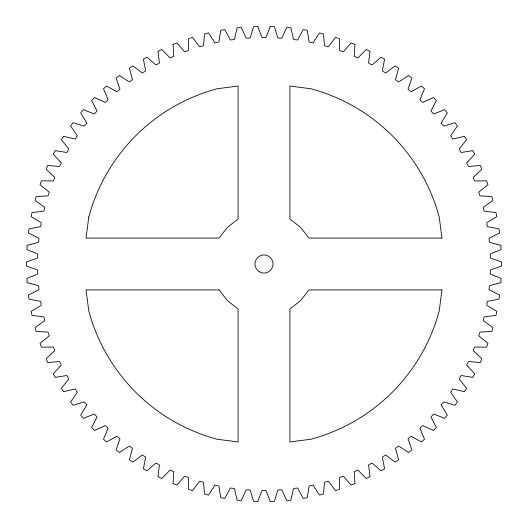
<?xml version="1.0" encoding="UTF-8"?>
<svg xmlns="http://www.w3.org/2000/svg" width="528" height="528" viewBox="0 0 528 528"><rect width="100%" height="100%" fill="white"/><g stroke="black" fill="none" stroke-linecap="round" stroke-linejoin="round"><path stroke-width="0.79" d="M173.072 44.477L173.659 55.447A0.812 0.812 0 0 1 173.243 56.516L170.537 57.724A0.812 0.812 0 0 1 169.462 57.314L161.707 49.54L157.978 51.355L159.331 62.258A0.812 0.812 0 0 1 158.994 63.353L156.374 64.746A0.812 0.812 0 0 1 155.278 64.416L146.995 57.196L143.405 59.268L145.517 70.052A0.812 0.812 0 0 1 145.253 71.168L142.738 72.739A0.812 0.812 0 0 1 141.616 72.481L132.858 65.861L129.413 68.178L132.277 78.791A0.812 0.812 0 0 1 132.092 79.919L129.69 81.662A0.812 0.812 0 0 1 128.555 81.49L119.354 75.491L116.081 78.045L119.678 88.427A0.812 0.812 0 0 1 119.572 89.569L117.302 91.476A0.812 0.812 0 0 1 116.153 91.377L106.557 86.038L103.475 88.816L107.778 98.921A0.812 0.812 0 0 1 107.758 100.069L105.62 102.128A0.812 0.812 0 0 1 104.478 102.115L94.525 97.456L91.641 100.439L96.644 110.22A0.812 0.812 0 0 1 96.703 111.368L94.717 113.573A0.812 0.812 0 0 1 93.568 113.639L83.325 109.685L80.652 112.867L86.328 122.272A0.812 0.812 0 0 1 86.46 123.407L84.638 125.75A0.812 0.812 0 0 1 83.497 125.888L72.996 122.661L70.561 126.02L76.87 135.01A0.812 0.812 0 0 1 77.088 136.138L75.431 138.593A0.812 0.812 0 0 1 74.303 138.818L63.604 136.33L61.406 139.854L68.33 148.375A0.812 0.812 0 0 1 68.627 149.483L67.142 152.057A0.812 0.812 0 0 1 66.033 152.354L55.183 150.619L53.236 154.288L60.74 162.307A0.812 0.812 0 0 1 61.109 163.396L59.809 166.063A0.812 0.812 0 0 1 58.727 166.439L47.784 165.462L46.094 169.257L54.14 176.735A0.812 0.812 0 0 1 54.589 177.791L53.473 180.543A0.812 0.812 0 0 1 52.424 180.992L41.441 180.787L40.022 184.688L48.569 191.585A0.812 0.812 0 0 1 49.084 192.608L48.167 195.433A0.812 0.812 0 0 1 47.144 195.954L36.175 196.515L35.033 200.501L44.042 206.791A0.812 0.812 0 0 1 44.629 207.775L43.91 210.652A0.812 0.812 0 0 1 42.926 211.246L32.023 212.573L31.159 216.632L40.583 222.275A0.812 0.812 0 0 1 41.243 223.212L40.722 226.136A0.812 0.812 0 0 1 39.785 226.796L29 228.875L28.426 232.987L38.221 237.963A0.812 0.812 0 0 1 38.94 238.854L38.63 241.804A0.812 0.812 0 0 1 37.739 242.53L27.126 245.355L26.836 249.493L36.953 253.77A0.812 0.812 0 0 1 37.732 254.615L37.627 257.578A0.812 0.812 0 0 1 36.788 258.364L26.4 261.928L26.4 266.072L36.788 269.636A0.812 0.812 0 0 1 37.627 270.422L37.732 273.385A0.812 0.812 0 0 1 36.953 274.23L26.836 278.507L27.126 282.645L37.739 285.47A0.812 0.812 0 0 1 38.63 286.196L38.94 289.146A0.812 0.812 0 0 1 38.221 290.037L28.426 295.013L29 299.125L39.785 301.204A0.812 0.812 0 0 1 40.722 301.864L41.243 304.788A0.812 0.812 0 0 1 40.583 305.725L31.159 311.368L32.023 315.427L42.926 316.754A0.812 0.812 0 0 1 43.91 317.348L44.629 320.225A0.812 0.812 0 0 1 44.042 321.209L35.033 327.499L36.175 331.485L47.144 332.046A0.812 0.812 0 0 1 48.167 332.567L49.084 335.392A0.812 0.812 0 0 1 48.569 336.415L40.022 343.312L41.441 347.213L52.424 347.008A0.812 0.812 0 0 1 53.473 347.457L54.589 350.209A0.812 0.812 0 0 1 54.14 351.265L46.094 358.743L47.784 362.538L58.727 361.561A0.812 0.812 0 0 1 59.809 361.937L61.109 364.604A0.812 0.812 0 0 1 60.74 365.693L53.236 373.712L55.183 377.381L66.033 375.646A0.812 0.812 0 0 1 67.142 375.943L68.627 378.517A0.812 0.812 0 0 1 68.33 379.625L61.406 388.146L63.604 391.67L74.303 389.182A0.812 0.812 0 0 1 75.431 389.407L77.088 391.862A0.812 0.812 0 0 1 76.87 392.99L70.561 401.98L72.996 405.339L83.497 402.112A0.812 0.812 0 0 1 84.638 402.25L86.46 404.593A0.812 0.812 0 0 1 86.328 405.728L80.652 415.133L83.325 418.315L93.568 414.361A0.812 0.812 0 0 1 94.717 414.427L96.703 416.632A0.812 0.812 0 0 1 96.644 417.78L91.641 427.561L94.525 430.544L104.478 425.885A0.812 0.812 0 0 1 105.62 425.872L107.758 427.931A0.812 0.812 0 0 1 107.778 429.079L103.475 439.184L106.557 441.962L116.153 436.623A0.812 0.812 0 0 1 117.302 436.524L119.572 438.431A0.812 0.812 0 0 1 119.678 439.573L116.081 449.955L119.354 452.509L128.555 446.51A0.812 0.812 0 0 1 129.69 446.338L132.092 448.081A0.812 0.812 0 0 1 132.277 449.209L129.413 459.822L132.858 462.139L141.616 455.519A0.812 0.812 0 0 1 142.738 455.261L145.253 456.832A0.812 0.812 0 0 1 145.517 457.948L143.405 468.732L146.995 470.804L155.278 463.584A0.812 0.812 0 0 1 156.374 463.254L158.994 464.647A0.812 0.812 0 0 1 159.331 465.742L157.978 476.645L161.707 478.46L169.462 470.686A0.812 0.812 0 0 1 170.537 470.276L173.243 471.484A0.812 0.812 0 0 1 173.659 472.553L173.072 483.523L176.92 485.074L184.114 476.777A0.812 0.812 0 0 1 185.15 476.296L187.942 477.305A0.812 0.812 0 0 1 188.43 478.348L188.602 489.331L192.548 490.611L199.148 481.826A0.812 0.812 0 0 1 200.152 481.279L203.003 482.097A0.812 0.812 0 0 1 203.564 483.094L204.508 494.043L208.534 495.046L214.5 485.826A0.812 0.812 0 0 1 215.464 485.199L218.368 485.819A0.812 0.812 0 0 1 218.995 486.776L220.697 497.627L224.783 498.353L230.096 488.737A0.812 0.812 0 0 1 231.013 488.05L233.95 488.459A0.812 0.812 0 0 1 234.643 489.377L237.098 500.082L241.23 500.518L245.857 490.552A0.812 0.812 0 0 1 246.721 489.806L249.685 490.01A0.812 0.812 0 0 1 250.437 490.875L253.631 501.382L257.783 501.527L261.703 491.264A0.812 0.812 0 0 1 262.515 490.459L265.485 490.459A0.812 0.812 0 0 1 266.297 491.264L270.217 501.527L274.369 501.382L277.563 490.875A0.812 0.812 0 0 1 278.315 490.01L281.279 489.806A0.812 0.812 0 0 1 282.143 490.552L286.77 500.518L290.902 500.082L293.357 489.377A0.812 0.812 0 0 1 294.05 488.459L296.987 488.05A0.812 0.812 0 0 1 297.904 488.737L303.217 498.353L307.303 497.627L309.005 486.776A0.812 0.812 0 0 1 309.632 485.819L312.536 485.199A0.812 0.812 0 0 1 313.5 485.826L319.466 495.046L323.492 494.043L324.436 483.094A0.812 0.812 0 0 1 324.997 482.097L327.848 481.279A0.812 0.812 0 0 1 328.852 481.826L335.452 490.611L339.398 489.331L339.57 478.348A0.812 0.812 0 0 1 340.058 477.305L342.85 476.296A0.812 0.812 0 0 1 343.886 476.777L351.08 485.074L354.928 483.523L354.341 472.553A0.812 0.812 0 0 1 354.757 471.484L357.463 470.276A0.812 0.812 0 0 1 358.538 470.686L366.293 478.46L370.022 476.645L368.669 465.742A0.812 0.812 0 0 1 369.006 464.647L371.626 463.254A0.812 0.812 0 0 1 372.722 463.584L381.005 470.804L384.595 468.732L382.483 457.948A0.812 0.812 0 0 1 382.747 456.832L385.262 455.261A0.812 0.812 0 0 1 386.384 455.519L395.142 462.139L398.587 459.822L395.723 449.209A0.812 0.812 0 0 1 395.908 448.081L398.31 446.338A0.812 0.812 0 0 1 399.445 446.51L408.646 452.509L411.919 449.955L408.322 439.573A0.812 0.812 0 0 1 408.428 438.431L410.698 436.524A0.812 0.812 0 0 1 411.847 436.623L421.443 441.962L424.525 439.184L420.222 429.079A0.812 0.812 0 0 1 420.242 427.931L422.38 425.872A0.812 0.812 0 0 1 423.522 425.885L433.475 430.544L436.359 427.561L431.356 417.78A0.812 0.812 0 0 1 431.297 416.632L433.283 414.427A0.812 0.812 0 0 1 434.432 414.361L444.675 418.315L447.348 415.133L441.672 405.728A0.812 0.812 0 0 1 441.54 404.593L443.362 402.25A0.812 0.812 0 0 1 444.503 402.112L455.004 405.339L457.439 401.98L451.13 392.99A0.812 0.812 0 0 1 450.912 391.862L452.569 389.407A0.812 0.812 0 0 1 453.697 389.182L464.396 391.67L466.594 388.146L459.67 379.625A0.812 0.812 0 0 1 459.373 378.517L460.858 375.943A0.812 0.812 0 0 1 461.967 375.646L472.817 377.381L474.764 373.712L467.26 365.693A0.812 0.812 0 0 1 466.891 364.604L468.191 361.937A0.812 0.812 0 0 1 469.273 361.561L480.216 362.538L481.906 358.743L473.86 351.265A0.812 0.812 0 0 1 473.411 350.209L474.527 347.457A0.812 0.812 0 0 1 475.576 347.008L486.559 347.213L487.978 343.312L479.431 336.415A0.812 0.812 0 0 1 478.916 335.392L479.833 332.567A0.812 0.812 0 0 1 480.856 332.046L491.825 331.485L492.967 327.499L483.958 321.209A0.812 0.812 0 0 1 483.371 320.225L484.09 317.348A0.812 0.812 0 0 1 485.074 316.754L495.977 315.427L496.841 311.368L487.417 305.725A0.812 0.812 0 0 1 486.757 304.788L487.278 301.864A0.812 0.812 0 0 1 488.215 301.204L499 299.125L499.574 295.013L489.779 290.037A0.812 0.812 0 0 1 489.06 289.146L489.37 286.196A0.812 0.812 0 0 1 490.261 285.47L500.874 282.645L501.164 278.507L491.047 274.23A0.812 0.812 0 0 1 490.268 273.385L490.373 270.422A0.812 0.812 0 0 1 491.212 269.636L501.6 266.072L501.6 261.928L491.212 258.364A0.812 0.812 0 0 1 490.373 257.578L490.268 254.615A0.812 0.812 0 0 1 491.047 253.77L501.164 249.493L500.874 245.355L490.261 242.53A0.812 0.812 0 0 1 489.37 241.804L489.06 238.854A0.812 0.812 0 0 1 489.779 237.963L499.574 232.987L499 228.875L488.215 226.796A0.812 0.812 0 0 1 487.278 226.136L486.757 223.212A0.812 0.812 0 0 1 487.417 222.275L496.841 216.632L495.977 212.573L485.074 211.246A0.812 0.812 0 0 1 484.09 210.652L483.371 207.775A0.812 0.812 0 0 1 483.958 206.791L492.967 200.501L491.825 196.515L480.856 195.954A0.812 0.812 0 0 1 479.833 195.433L478.916 192.608A0.812 0.812 0 0 1 479.431 191.585L487.978 184.688L486.559 180.787L475.576 180.992A0.812 0.812 0 0 1 474.527 180.543L473.411 177.791A0.812 0.812 0 0 1 473.86 176.735L481.906 169.257L480.216 165.462L469.273 166.439A0.812 0.812 0 0 1 468.191 166.063L466.891 163.396A0.812 0.812 0 0 1 467.26 162.307L474.764 154.288L472.817 150.619L461.967 152.354A0.812 0.812 0 0 1 460.858 152.057L459.373 149.483A0.812 0.812 0 0 1 459.67 148.375L466.594 139.854L464.396 136.33L453.697 138.818A0.812 0.812 0 0 1 452.569 138.593L450.912 136.138A0.812 0.812 0 0 1 451.13 135.01L457.439 126.02L455.004 122.661L444.503 125.888A0.812 0.812 0 0 1 443.362 125.75L441.54 123.407A0.812 0.812 0 0 1 441.672 122.272L447.348 112.867L444.675 109.685L434.432 113.639A0.812 0.812 0 0 1 433.283 113.573L431.297 111.368A0.812 0.812 0 0 1 431.356 110.22L436.359 100.439L433.475 97.456L423.522 102.115A0.812 0.812 0 0 1 422.38 102.128L420.242 100.069A0.812 0.812 0 0 1 420.222 98.921L424.525 88.816L421.443 86.038L411.847 91.377A0.812 0.812 0 0 1 410.698 91.476L408.428 89.569A0.812 0.812 0 0 1 408.322 88.427L411.919 78.045L408.646 75.491L399.445 81.49A0.812 0.812 0 0 1 398.31 81.662L395.908 79.919A0.812 0.812 0 0 1 395.723 78.791L398.587 68.178L395.142 65.861L386.384 72.481A0.812 0.812 0 0 1 385.262 72.739L382.747 71.168A0.812 0.812 0 0 1 382.483 70.052L384.595 59.268L381.005 57.196L372.722 64.416A0.812 0.812 0 0 1 371.626 64.746L369.006 63.353A0.812 0.812 0 0 1 368.669 62.258L370.022 51.355L366.293 49.54L358.538 57.314A0.812 0.812 0 0 1 357.463 57.724L354.757 56.516A0.812 0.812 0 0 1 354.341 55.447L354.928 44.477L351.08 42.926L343.886 51.223A0.812 0.812 0 0 1 342.85 51.704L340.058 50.695A0.812 0.812 0 0 1 339.57 49.652L339.398 38.669L335.452 37.389L328.852 46.174A0.812 0.812 0 0 1 327.848 46.721L324.997 45.903A0.812 0.812 0 0 1 324.436 44.906L323.492 33.957L319.466 32.954L313.5 42.174A0.812 0.812 0 0 1 312.536 42.801L309.632 42.181A0.812 0.812 0 0 1 309.005 41.224L307.303 30.373L303.217 29.647L297.904 39.263A0.812 0.812 0 0 1 296.987 39.95L294.05 39.541A0.812 0.812 0 0 1 293.357 38.623L290.902 27.918L286.77 27.482L282.143 37.448A0.812 0.812 0 0 1 281.279 38.194L278.315 37.99A0.812 0.812 0 0 1 277.563 37.125L274.369 26.618L270.217 26.473L266.297 36.736A0.812 0.812 0 0 1 265.485 37.541L262.515 37.541A0.812 0.812 0 0 1 261.703 36.736L257.783 26.473L253.631 26.618L250.437 37.125A0.812 0.812 0 0 1 249.685 37.99L246.721 38.194A0.812 0.812 0 0 1 245.857 37.448L241.23 27.482L237.098 27.918L234.643 38.623A0.812 0.812 0 0 1 233.95 39.541L231.013 39.95A0.812 0.812 0 0 1 230.096 39.263L224.783 29.647L220.697 30.373L218.995 41.224A0.812 0.812 0 0 1 218.368 42.181L215.464 42.801A0.812 0.812 0 0 1 214.5 42.174L208.534 32.954L204.508 33.957L203.564 44.906A0.812 0.812 0 0 1 203.003 45.903L200.152 46.721A0.812 0.812 0 0 1 199.148 46.174L192.548 37.389L188.602 38.669L188.43 49.652A0.812 0.812 0 0 1 187.942 50.695L185.15 51.704A0.812 0.812 0 0 1 184.114 51.223L176.92 42.926L173.072 44.477M88.79 217.054L86.018 238.088L219.113 238.088L227.35 227.35L238.088 219.113L238.088 86.018L217.054 88.79A181.394 181.394 0 0 0 88.79 217.054M441.982 289.912L439.21 310.946A181.394 181.394 0 0 1 310.946 439.21L289.912 441.982L289.912 308.887L300.65 300.65L308.887 289.912L441.982 289.912M441.982 238.088L308.887 238.088L300.65 227.35L289.912 219.113L289.912 86.018L310.946 88.79A181.394 181.394 0 0 1 439.21 217.054L441.982 238.088M219.113 289.912L86.018 289.912L88.79 310.946A181.394 181.394 0 0 0 217.054 439.21L238.088 441.982L238.088 308.887L227.35 300.65L219.113 289.912M259.466 271.854A9.068 9.068 0 0 0 273.068 264A9.068 9.068 0 0 0 259.466 256.146A9.068 9.068 0 0 0 259.466 271.854"/></g></svg>
